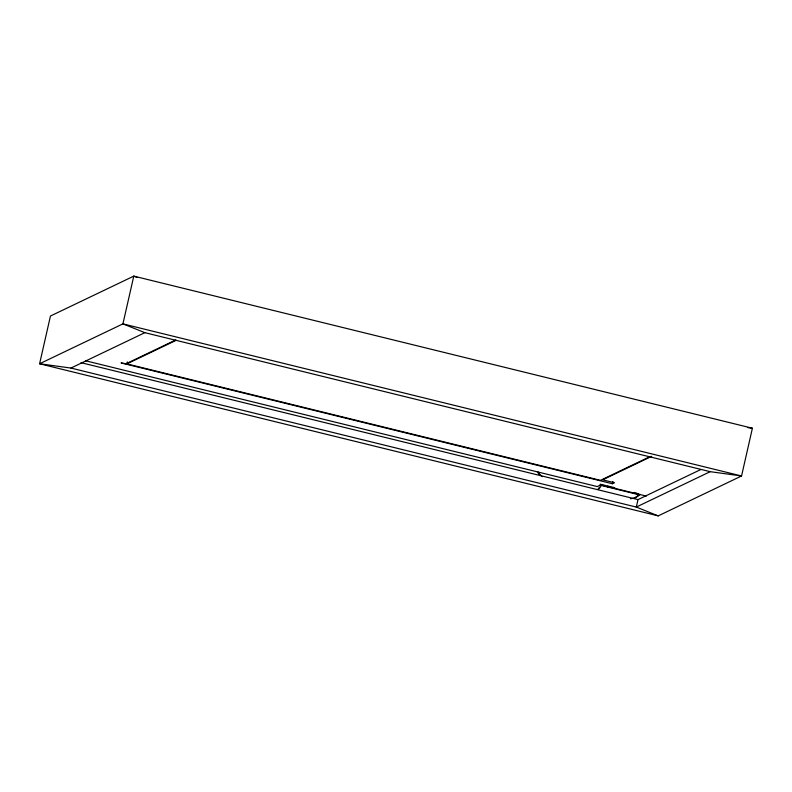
<?xml version="1.0" encoding="UTF-8"?>
<svg xmlns="http://www.w3.org/2000/svg" width="792" height="792" viewBox="0 0 792 792"><rect width="100%" height="100%" fill="white"/><g stroke="black" fill="none" stroke-linecap="round" stroke-linejoin="round"><path stroke-width="1.19" d="M649.826 456.707L600.475 480.338L126.888 363.894L127.334 361.904M175.586 340.035L126.017 363.775L121.047 362.934L612.394 483.744L612.899 481.506M700.861 469.498L637.996 499.603L636.303 507.068L658.221 515.879L741.55 475.972L752.4 428.234L133.779 276.121L50.45 316.028L39.6 363.766L658.221 515.879M639.421 494.366L636.065 497.128A16.949 16.642 64.4 0 1 634.144 498.148M70.953 368.062L144.857 332.67L710.196 471.676L741.55 475.972L122.928 323.869L39.6 363.766L70.953 368.062L636.303 507.068L710.196 471.676M126.888 363.894L176.24 340.263M651.658 456.36L602.653 479.833L614.493 482.744L612.394 483.744M747.757 427.591L752.4 428.234M600.692 484.318L605.217 485.387M634.164 492.812C629.264 492.04 638.51 494.475 635.085 493.04M607.603 485.971L614.77 487.733M600.178 484.308L601.405 484.605A7.989 7.851 64.4 0 1 597.92 489.525M646.302 496.089L600.772 484.892L597.257 486.575L85.615 360.776M600.168 485.199L637.718 494.436L638.451 494.089A4.297 0.505 12.8 0 0 638.263 493.772M81.061 362.667L637.996 499.603M608.771 486.575C601.544 485.021 611.84 488.09 609.167 486.694M137.026 277.428L133.779 276.121L122.928 323.869L144.857 332.67M640.273 494.357A16.949 16.642 64.4 0 1 630.501 498.742M542.273 476.655A16.949 16.642 64.4 0 1 537.798 471.794M540.213 475.408A16.949 16.642 64.4 0 1 537.431 471.973M636.095 493A4.297 0.505 12.8 0 1 637.016 493.277M599.445 487.139A7.989 7.851 64.4 0 1 598.257 488.822"/></g></svg>
